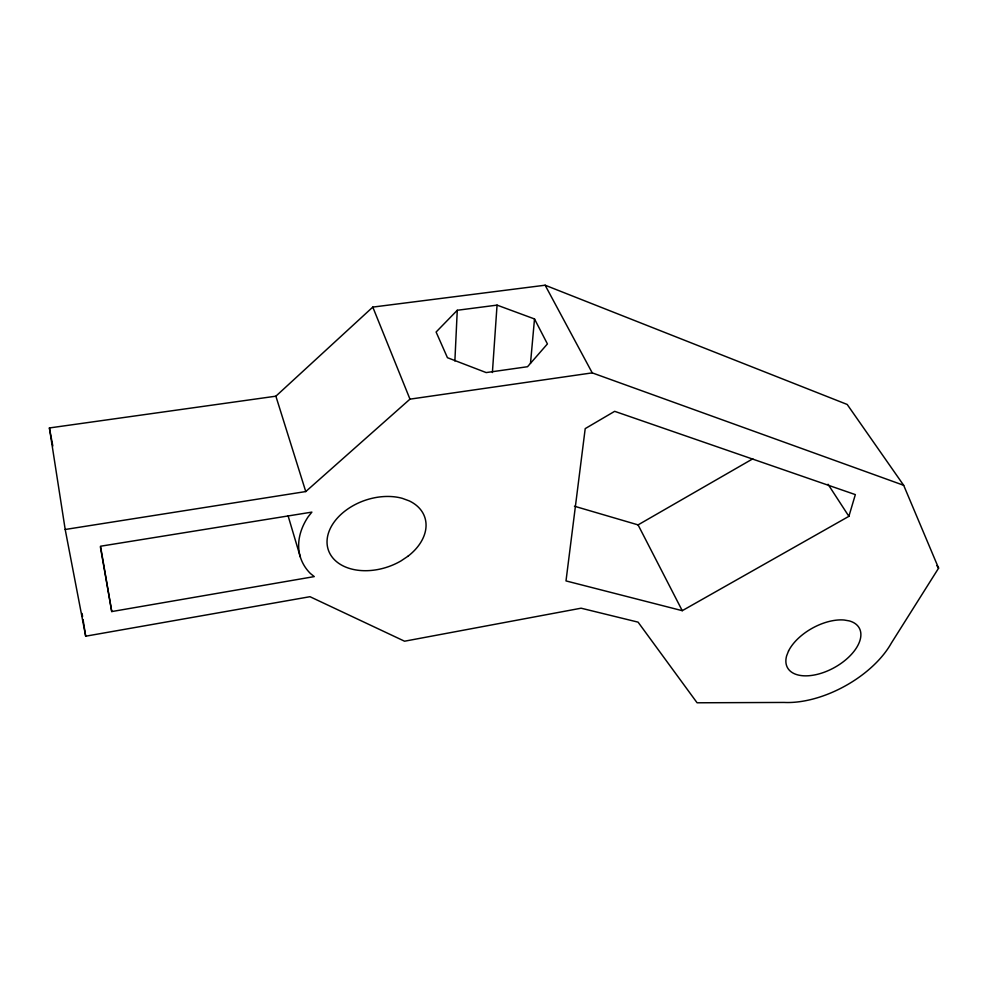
<?xml version="1.0" encoding="UTF-8"?>
<svg xmlns="http://www.w3.org/2000/svg" width="988" height="988" viewBox="0 0 988 988"><rect width="100%" height="100%" fill="white"/><g stroke="black" fill="none" stroke-linecap="round" stroke-linejoin="round"><path stroke-width="1.48" d="M454.875 360.991L457.271 310.269L497.05 305.119L534.508 318.951L547.414 343.935L527.53 366.721L486.182 372.575L447.441 357.693L436.103 332.03L457.271 310.269M492.395 372.525L497.05 305.119M530.494 363.337L534.508 318.951M848.89 516.329L855.336 494.605L614.659 411.329L585.205 428.619L566.001 580.919L682.251 610.683L848.89 516.329L828.043 484.256M938.6 568.149L891.337 643.114A82.029 45.201 -28.9 0 1 784.126 702.443L697.096 702.789L638.075 622.144L581.092 608.2L404.561 641.212L309.985 596.703L85.684 636.198L65.196 529.482L49.4 427.952L275.874 396.188L372.797 307.095L545.129 285.211L847.198 404.463L903.674 485.306L938.6 568.149L936.871 565.618M65.196 529.482L305.761 491.555L409.971 399.152L592.232 372.871L903.674 485.306M574.448 506.226L638.075 524.887L752.807 458.815M111.743 611.572L314.258 576.597L310.405 573.497A79.46 54.92 -18.8 0 1 308.17 516.773L311.875 512.117L100.529 546.228L111.743 611.572L100.381 546.895M545.129 285.211L592.232 372.871M638.075 524.887L682.251 610.683M372.797 307.095L409.971 399.152M275.874 396.188L305.761 491.555M288.064 515.736L300.34 557.01M49.4 427.952L52.821 446.008M82.09 613.474L82.572 616.512M83.054 619.538L85.684 636.198M788.548 650.969L786.646 655.785A40.99 22.576 -28.9 0 0 834.601 667.456A40.99 22.576 -28.9 0 0 849.26 620.896L844.073 620.007A40.99 22.576 -28.9 0 0 788.548 650.969M407.97 556.232L401.029 560.888A50.919 35.185 -18.8 0 1 338.254 562.987A50.919 35.185 -18.8 0 1 339.143 516.193A50.919 35.185 -18.8 0 1 402.215 498.31L409.267 500.904A50.919 35.185 -18.8 0 1 407.97 556.232"/></g></svg>
